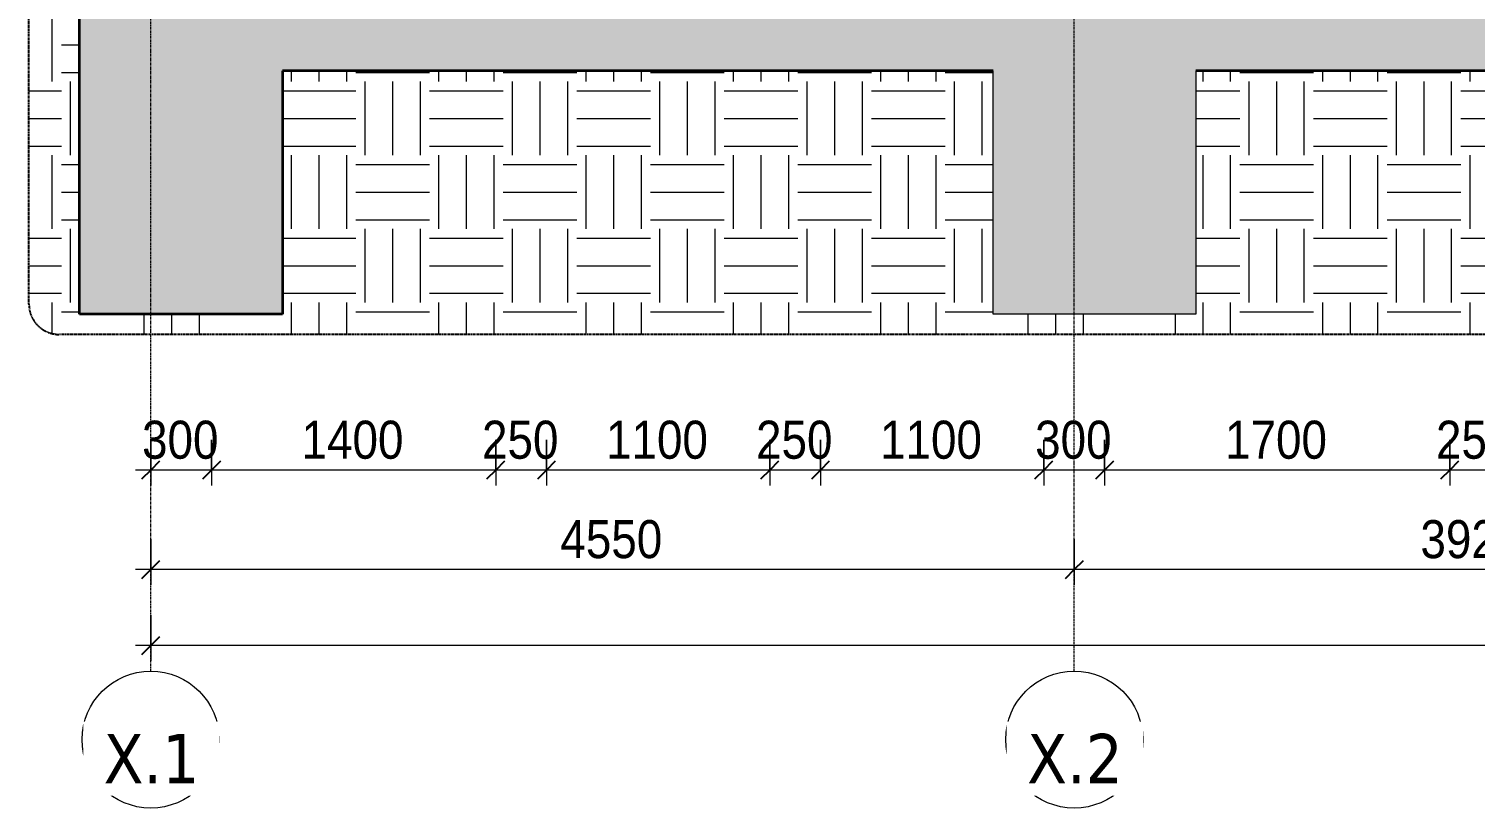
# Model space of a CAD drawing. Header units: millimetres. Extents: x 83532 to 228915, y -7302 to 22802.
# Drawn here: x 156406 to 163531, y -7134 to -3294 of the extents above; entities that cross this region are included whole.
import ezdxf

# ---------------------------------------------------------------- set-up
doc = ezdxf.new("R2010")
doc.units = ezdxf.units.MM
doc.linetypes.add('Grid Line', pattern=[22.225, 12.7, -3.175, 3.175, -3.175])
doc.linetypes.add('Hidden', pattern=[7.14375, 4.7625, -2.38125])
for name, color, linetype, lineweight in [('A-ANNO-DIMS', 211, 'Continuous', 9), ('A-ANNO-DIMS-75', 211, 'Continuous', 9), ('A-DETL-GENF', 92, 'Continuous', 18), ('A-DETL-GENF-1', 9, 'Continuous', 18), ('A-DETL-GENF-3', 92, 'Hidden', 25), ('A-DETL-MEDM', 33, 'Continuous', 35), ('A-DETL-THIN', 151, 'Continuous', 18), ('S-GRID-1', 1, 'Grid Line', 9), ('S-GRID-IDEN', 1, 'Continuous', 9)]:
    doc.layers.add(name, color=color, linetype=linetype, lineweight=lineweight)
doc.styles.add('Tahoma_B', font='tahomabd.ttf', dxfattribs={"height": 243.75})
doc.styles.add('UTM Avo', font='', dxfattribs={"width": 0.9, "height": 187.5})
doc.styles.get('UTM Avo').set_extended_font_data('UTM Avo')
doc.dimstyles.new('1_Dim_chi_tiet_2_5', dxfattribs={"dimscale": 304.8, "dimtxt": 187.368928, "dimasz": 0.295276, "dimexe": 0.246063, "dimexo": 0.0625, "dimgap": 0.024606, "dimtad": 1, "dimdec": 0, "dimrnd": 5, "dimzin": 0, "dimdsep": 46, "dimtxsty": 'UTM Avo', "dimblk1": 'OBLIQUE', "dimblk2": 'OBLIQUE', "dimsah": 1, "dimcen": 0.09, "dimdle": 0.246063, "dimazin": 0, "dimtfac": 1, "dimtdec": 4, "dimtix": 1, "dimtmove": 0, "dimatfit": 3, "dimfxl": 0.492126, "dimfxlon": 1, "dimtvp": 1, "dimtolj": 1, "dimtzin": 0, "dimarcsym": 2})

# ---------------------------------------------------------------- blocks, each defined once
blk = doc.blocks.new('BORDER VIEW - BORDER VIEW-3431294-TKCS_BỂ XLNT - MẶT CẮT 2')
at = {"layer": 'A-DETL-GENF-3'}
for p, q in [((85582.6, -4650), (85582.6, 1341.4)), ((101795.7, -4800), (85732.6, -4800))]:
    blk.add_line(p, q, dxfattribs=at)
blk.add_arc((85732.6, -4650), 150, 180, 270, dxfattribs=at)
blk = doc.blocks.new('Grid - M_Grid Head - Circle-353313-TKCS_BỂ XLNT - MẶT CẮT 2')
at = {"layer": 'S-GRID-IDEN'}
blk.add_circle((86182.6, -6796.7), 337.5, dxfattribs=at)
blk = doc.blocks.new('DIMBLOCK96-TKCS_BỂ XLNT - MẶT CẮT 2')
at = {"layer": 'A-ANNO-DIMS-75'}
for p, q in [((163406.1, -5318.6), (163406.1, -5543.6)), ((163406.1, -5468.6), (163406.1, -5318.6)), ((163656.1, -5318.6), (163656.1, -5543.6)), ((163656.1, -5468.6), (163656.1, -5318.6)), ((163656.1, -5468.6), (163406.1, -5468.6))]:
    blk.add_line(p, q, dxfattribs=at)
at = {"layer": 'A-ANNO-DIMS-75', "lineweight": 25}
for p, q in [((163406.1, -5468.6), (163361.1, -5513.6)), ((163406.1, -5468.6), (163451.1, -5423.6)), ((163656.1, -5468.6), (163611.1, -5513.6)), ((163656.1, -5468.6), (163701.1, -5423.6))]:
    blk.add_line(p, q, dxfattribs=at)
at = {"layer": 'A-ANNO-DIMS-75', "color": 0, "insert": (163338.5, -5225), "char_height": 187.5, "width": 462.177, "attachment_point": 1, "line_spacing_factor": 1.110334, "style": 'UTM Avo'}
blk.add_mtext('250', dxfattribs=at)
blk = doc.blocks.new('_Oblique')
at = {"color": 0, "linetype": 'ByBlock', "lineweight": -2}
blk.add_line((-0.5, -0.5), (0.5, 0.5), dxfattribs=at)
blk = doc.blocks.new('DIMBLOCK97-TKCS_BỂ XLNT - MẶT CẮT 2')
at = {"layer": 'A-ANNO-DIMS-75'}
for p, q in [((161706.1, -5318.6), (161706.1, -5543.6)), ((161706.1, -5468.6), (161706.1, -5318.6)), ((163406.1, -5318.6), (163406.1, -5543.6)), ((163406.1, -5468.6), (163406.1, -5318.6)), ((163406.1, -5468.6), (161706.1, -5468.6))]:
    blk.add_line(p, q, dxfattribs=at)
at = {"layer": 'A-ANNO-DIMS-75', "lineweight": 25}
for p, q in [((161706.1, -5468.6), (161661.1, -5513.6)), ((161706.1, -5468.6), (161751.1, -5423.6)), ((163406.1, -5468.6), (163361.1, -5513.6)), ((163406.1, -5468.6), (163451.1, -5423.6))]:
    blk.add_line(p, q, dxfattribs=at)
at = {"layer": 'A-ANNO-DIMS-75', "color": 0, "insert": (162299.4, -5225), "char_height": 187.5, "width": 616.236, "attachment_point": 1, "line_spacing_factor": 1.110334, "style": 'UTM Avo'}
blk.add_mtext('1700', dxfattribs=at)
blk = doc.blocks.new('DIMBLOCK98-TKCS_BỂ XLNT - MẶT CẮT 2')
at = {"layer": 'A-ANNO-DIMS-75'}
for p, q in [((161406.1, -5318.6), (161406.1, -5543.6)), ((161406.1, -5468.6), (161406.1, -5318.6)), ((161706.1, -5318.6), (161706.1, -5543.6)), ((161706.1, -5468.6), (161706.1, -5318.6)), ((161706.1, -5468.6), (161406.1, -5468.6))]:
    blk.add_line(p, q, dxfattribs=at)
at = {"layer": 'A-ANNO-DIMS-75', "lineweight": 25}
for p, q in [((161406.1, -5468.6), (161361.1, -5513.6)), ((161406.1, -5468.6), (161451.1, -5423.6)), ((161706.1, -5468.6), (161661.1, -5513.6)), ((161706.1, -5468.6), (161751.1, -5423.6))]:
    blk.add_line(p, q, dxfattribs=at)
at = {"layer": 'A-ANNO-DIMS-75', "color": 0, "insert": (161363.5, -5225), "char_height": 187.5, "width": 462.177, "attachment_point": 1, "line_spacing_factor": 1.110334, "style": 'UTM Avo'}
blk.add_mtext('300', dxfattribs=at)
blk = doc.blocks.new('DIMBLOCK99-TKCS_BỂ XLNT - MẶT CẮT 2')
at = {"layer": 'A-ANNO-DIMS-75'}
for p, q in [((160306.1, -5318.6), (160306.1, -5543.6)), ((160306.1, -5468.6), (160306.1, -5318.6)), ((161406.1, -5318.6), (161406.1, -5543.6)), ((161406.1, -5468.6), (161406.1, -5318.6)), ((161406.1, -5468.6), (160306.1, -5468.6))]:
    blk.add_line(p, q, dxfattribs=at)
at = {"layer": 'A-ANNO-DIMS-75', "lineweight": 25}
for p, q in [((160306.1, -5468.6), (160261.1, -5513.6)), ((160306.1, -5468.6), (160351.1, -5423.6)), ((161406.1, -5468.6), (161361.1, -5513.6)), ((161406.1, -5468.6), (161451.1, -5423.6))]:
    blk.add_line(p, q, dxfattribs=at)
at = {"layer": 'A-ANNO-DIMS-75', "color": 0, "insert": (160599.4, -5225), "char_height": 187.5, "width": 616.236, "attachment_point": 1, "line_spacing_factor": 1.110334, "style": 'UTM Avo'}
blk.add_mtext('1100', dxfattribs=at)
blk = doc.blocks.new('DIMBLOCK100-TKCS_BỂ XLNT - MẶT CẮT 2')
at = {"layer": 'A-ANNO-DIMS-75'}
for p, q in [((160056.1, -5318.6), (160056.1, -5543.6)), ((160056.1, -5468.6), (160056.1, -5318.6)), ((160306.1, -5318.6), (160306.1, -5543.6)), ((160306.1, -5468.6), (160306.1, -5318.6)), ((160306.1, -5468.6), (160056.1, -5468.6))]:
    blk.add_line(p, q, dxfattribs=at)
at = {"layer": 'A-ANNO-DIMS-75', "lineweight": 25}
for p, q in [((160056.1, -5468.6), (160011.1, -5513.6)), ((160056.1, -5468.6), (160101.1, -5423.6)), ((160306.1, -5468.6), (160261.1, -5513.6)), ((160306.1, -5468.6), (160351.1, -5423.6))]:
    blk.add_line(p, q, dxfattribs=at)
at = {"layer": 'A-ANNO-DIMS-75', "color": 0, "insert": (159988.5, -5225), "char_height": 187.5, "width": 462.177, "attachment_point": 1, "line_spacing_factor": 1.110334, "style": 'UTM Avo'}
blk.add_mtext('250', dxfattribs=at)
blk = doc.blocks.new('DIMBLOCK101-TKCS_BỂ XLNT - MẶT CẮT 2')
at = {"layer": 'A-ANNO-DIMS-75'}
for p, q in [((158956.1, -5318.6), (158956.1, -5543.6)), ((158956.1, -5468.6), (158956.1, -5318.6)), ((160056.1, -5318.6), (160056.1, -5543.6)), ((160056.1, -5468.6), (160056.1, -5318.6)), ((160056.1, -5468.6), (158956.1, -5468.6))]:
    blk.add_line(p, q, dxfattribs=at)
at = {"layer": 'A-ANNO-DIMS-75', "lineweight": 25}
for p, q in [((158956.1, -5468.6), (158911.1, -5513.6)), ((158956.1, -5468.6), (159001.1, -5423.6)), ((160056.1, -5468.6), (160011.1, -5513.6)), ((160056.1, -5468.6), (160101.1, -5423.6))]:
    blk.add_line(p, q, dxfattribs=at)
at = {"layer": 'A-ANNO-DIMS-75', "color": 0, "insert": (159249.4, -5225), "char_height": 187.5, "width": 616.236, "attachment_point": 1, "line_spacing_factor": 1.110334, "style": 'UTM Avo'}
blk.add_mtext('1100', dxfattribs=at)
blk = doc.blocks.new('DIMBLOCK102-TKCS_BỂ XLNT - MẶT CẮT 2')
at = {"layer": 'A-ANNO-DIMS-75'}
for p, q in [((158706.1, -5318.6), (158706.1, -5543.6)), ((158706.1, -5468.6), (158706.1, -5318.6)), ((158956.1, -5318.6), (158956.1, -5543.6)), ((158956.1, -5468.6), (158956.1, -5318.6)), ((158956.1, -5468.6), (158706.1, -5468.6))]:
    blk.add_line(p, q, dxfattribs=at)
at = {"layer": 'A-ANNO-DIMS-75', "lineweight": 25}
for p, q in [((158706.1, -5468.6), (158661.1, -5513.6)), ((158706.1, -5468.6), (158751.1, -5423.6)), ((158956.1, -5468.6), (158911.1, -5513.6)), ((158956.1, -5468.6), (159001.1, -5423.6))]:
    blk.add_line(p, q, dxfattribs=at)
at = {"layer": 'A-ANNO-DIMS-75', "color": 0, "insert": (158638.5, -5225), "char_height": 187.5, "width": 462.177, "attachment_point": 1, "line_spacing_factor": 1.110334, "style": 'UTM Avo'}
blk.add_mtext('250', dxfattribs=at)
blk = doc.blocks.new('DIMBLOCK103-TKCS_BỂ XLNT - MẶT CẮT 2')
at = {"layer": 'A-ANNO-DIMS-75'}
for p, q in [((157306.1, -5318.6), (157306.1, -5543.6)), ((157306.1, -5468.6), (157306.1, -5318.6)), ((158706.1, -5318.6), (158706.1, -5543.6)), ((158706.1, -5468.6), (158706.1, -5318.6)), ((158706.1, -5468.6), (157306.1, -5468.6))]:
    blk.add_line(p, q, dxfattribs=at)
at = {"layer": 'A-ANNO-DIMS-75', "lineweight": 25}
for p, q in [((157306.1, -5468.6), (157261.1, -5513.6)), ((157306.1, -5468.6), (157351.1, -5423.6)), ((158706.1, -5468.6), (158661.1, -5513.6)), ((158706.1, -5468.6), (158751.1, -5423.6))]:
    blk.add_line(p, q, dxfattribs=at)
at = {"layer": 'A-ANNO-DIMS-75', "color": 0, "insert": (157749.4, -5225), "char_height": 187.5, "width": 616.236, "attachment_point": 1, "line_spacing_factor": 1.110334, "style": 'UTM Avo'}
blk.add_mtext('1400', dxfattribs=at)
blk = doc.blocks.new('DIMBLOCK104-TKCS_BỂ XLNT - MẶT CẮT 2')
at = {"layer": 'A-ANNO-DIMS-75'}
for p, q in [((157006.1, -5318.6), (157006.1, -5543.6)), ((157006.1, -5468.6), (157006.1, -5318.6)), ((157306.1, -5318.6), (157306.1, -5543.6)), ((157306.1, -5468.6), (157306.1, -5318.6)), ((157306.1, -5468.6), (156931.1, -5468.6))]:
    blk.add_line(p, q, dxfattribs=at)
at = {"layer": 'A-ANNO-DIMS-75', "lineweight": 25}
for p, q in [((157006.1, -5468.6), (156961.1, -5513.6)), ((157006.1, -5468.6), (157051.1, -5423.6)), ((157306.1, -5468.6), (157261.1, -5513.6)), ((157306.1, -5468.6), (157351.1, -5423.6))]:
    blk.add_line(p, q, dxfattribs=at)
at = {"layer": 'A-ANNO-DIMS-75', "color": 0, "insert": (156963.5, -5225), "char_height": 187.5, "width": 462.177, "attachment_point": 1, "line_spacing_factor": 1.110334, "style": 'UTM Avo'}
blk.add_mtext('300', dxfattribs=at)
blk = doc.blocks.new('DIMBLOCK105-TKCS_BỂ XLNT - MẶT CẮT 2')
at = {"layer": 'A-ANNO-DIMS-75'}
for p, q in [((157006.1, -6183.6), (157006.1, -6408.6)), ((157006.1, -6333.6), (157006.1, -6183.6)), ((172156.1, -6183.6), (172156.1, -6408.6)), ((172156.1, -6333.6), (172156.1, -6183.6)), ((172231.1, -6333.6), (156931.1, -6333.6))]:
    blk.add_line(p, q, dxfattribs=at)
at = {"layer": 'A-ANNO-DIMS-75', "lineweight": 25}
for p, q in [((157006.1, -6333.6), (156961.1, -6378.6)), ((157006.1, -6333.6), (157051.1, -6288.6)), ((172156.1, -6333.6), (172111.1, -6378.6)), ((172156.1, -6333.6), (172201.1, -6288.6))]:
    blk.add_line(p, q, dxfattribs=at)
at = {"layer": 'A-ANNO-DIMS-75', "color": 0, "insert": (164260.2, -6090), "char_height": 187.5, "width": 770.294, "attachment_point": 1, "line_spacing_factor": 1.110334, "style": 'UTM Avo'}
blk.add_mtext('15150', dxfattribs=at)
blk = doc.blocks.new('DIMBLOCK109-TKCS_BỂ XLNT - MẶT CẮT 2')
at = {"layer": 'A-ANNO-DIMS-75'}
for p, q in [((161556.1, -5808.6), (161556.1, -6033.6)), ((161556.1, -5958.6), (161556.1, -5808.6)), ((165481.1, -5808.6), (165481.1, -6033.6)), ((165481.1, -5958.6), (165481.1, -5808.6)), ((165481.1, -5958.6), (161556.1, -5958.6))]:
    blk.add_line(p, q, dxfattribs=at)
at = {"layer": 'A-ANNO-DIMS-75', "lineweight": 25}
for p, q in [((161556.1, -5958.6), (161601.1, -5913.6)), ((165481.1, -5958.6), (165526.1, -5913.6)), ((161556.1, -5958.6), (161511.1, -6003.6)), ((165481.1, -5958.6), (165436.1, -6003.6))]:
    blk.add_line(p, q, dxfattribs=at)
at = {"layer": 'A-ANNO-DIMS-75', "color": 0, "insert": (163261.9, -5715), "char_height": 187.5, "width": 616.236, "attachment_point": 1, "line_spacing_factor": 1.110334, "style": 'UTM Avo'}
blk.add_mtext('3925', dxfattribs=at)
blk = doc.blocks.new('DIMBLOCK110-TKCS_BỂ XLNT - MẶT CẮT 2')
at = {"layer": 'A-ANNO-DIMS-75'}
for p, q in [((157006.1, -5808.6), (157006.1, -6033.6)), ((157006.1, -5958.6), (157006.1, -5808.6)), ((161556.1, -5808.6), (161556.1, -6033.6)), ((161556.1, -5958.6), (161556.1, -5808.6)), ((161556.1, -5958.6), (156931.1, -5958.6))]:
    blk.add_line(p, q, dxfattribs=at)
at = {"layer": 'A-ANNO-DIMS-75', "lineweight": 25}
for p, q in [((157006.1, -5958.6), (157051.1, -5913.6)), ((161556.1, -5958.6), (161601.1, -5913.6)), ((157006.1, -5958.6), (156961.1, -6003.6)), ((161556.1, -5958.6), (161511.1, -6003.6))]:
    blk.add_line(p, q, dxfattribs=at)
at = {"layer": 'A-ANNO-DIMS-75', "color": 0, "insert": (159024.4, -5715), "char_height": 187.5, "width": 616.236, "attachment_point": 1, "line_spacing_factor": 1.110334, "style": 'UTM Avo'}
blk.add_mtext('4550', dxfattribs=at)

msp = doc.modelspace()

# ---------------------------------------------------------------- hatches: boundary and pattern name
at = {"layer": 'A-DETL-GENF-1'}
h = msp.add_hatch(dxfattribs=at)
h.set_pattern_fill('FP_17', color=256, style=0, pattern_type=2)
h.set_pattern_definition([(50, (167815.5, 15725), (546.553, -47.817), [57.15, -628.65]), (355, (167815.5, 15725), (-105.728, 573.17), [45.72, -502.92]), (100.451, (167861.04, 15721), (440.828, 525.35), [48.57, -534.27]), (46.184, (167815.5, 15877.4), (813.237, -126.128), [85.725, -942.975]), (96.636, (167883.3, 15866.9), (712.207, 742.283), [72.855, -801.405]), (351.184, (167815.5, 15877.4), (712.215, 742.276), [68.58, -754.38]), (21, (167891.7, 15839.3), (454.843, -306.796), [57.15, -628.65]), (326, (167891.7, 15839.3), (185.406, 552.564), [45.72, -502.92]), (71.451, (167929.6, 15813.73), (640.251, 245.764), [48.57, -534.27]), (37.5, (167815.5, 15725), (9.2664, 253.665), [5.029, -491.795, 5.029, -505.511, -504.825]), (37.5, (167815.5, 15725), (9.2664, 253.665), [-1007.364, 5.029, -499.796]), (7.5, (167815.5, 15725), (200.4594, 300.5414), [5.029, -286.055, 5.029, -480.365, -192.405]), (7.5, (167815.5, 15725), (200.4594, 300.5414), [-776.478, 5.029, -187.376]), (327.5, (167645.57, 15725), (406.7728, -17.1864), [5.029, -185.471, 5.029, -589.331, -788.67]), (327.5, (167645.57, 15725), (406.7728, -17.1864), [-784.86, 5.029, -783.641]), (317.5, (167569.37, 15725), (444.388, 76.2803), [5.029, -242.621, 5.029, -389.687, -560.07]), (317.5, (167569.37, 15725), (444.388, 76.2803), [-642.366, 5.029, -555.041]), (45, (167815.5, 15725), (-188.5854, 188.5854), []), (45, (167815.5, 16010.75), (-188.5854, 188.5854), [])])
h.paths.add_polyline_path([(171456.1, -4700), (172456.1, -4700), (172456.1, -3200), (172156.1, -3200), (172156.1, 600), (157006.1, 600), (157006.1, -3200), (156656.1, -3200), (156656.1, -4700), (157656.1, -4700), (157656.1, -3500), (161156.1, -3500), (161156.1, -4700), (162156.1, -4700), (162156.1, -3500), (165026.8, -3500), (165026.8, -4700), (166026.8, -4700), (166026.8, -3500), (168306.1, -3500), (168306.1, -4700), (169306.1, -4700), (169306.1, -3500), (171456.1, -3500), (171456.1, -4484.3)])
h.paths.add_polyline_path([(168306.1, -3200), (157306.1, -3200), (157306.1, 300), (171856.1, 300), (171856.1, -3200), (168856.1, -3200)])
h = msp.add_hatch(dxfattribs=at)
h.set_pattern_fill('FP_32', color=256, style=0, pattern_type=2)
h.set_pattern_definition([(0, (167815.5, 15725), (362.902, 362.902), [362.902, -362.902]), (0, (167815.5, 15861.1), (362.902, 362.902), [362.902, -362.902]), (0, (167815.5, 15997.18), (362.902, 362.902), [362.902, -362.902]), (90, (167860.86, 16042.54), (-362.902, 362.902), [362.902, -362.902]), (90, (167996.94, 16042.54), (-362.902, 362.902), [362.902, -362.902]), (90, (168133.03, 16042.54), (-362.902, 362.902), [362.902, -362.902])])
h.paths.add_polyline_path([(165724.8, -4800), (172619.3, -4800), (172658.1, -4794.9), (172694.3, -4779.9), (172725.4, -4756.1), (172749.2, -4725), (172764.2, -4688.8), (172769.3, -4650), (172769.3, 500), (172156.1, 500), (172156.1, -3200), (172456.1, -3200), (172456.1, -4700), (171456.1, -4700), (171456.1, -3500), (169306.1, -3500), (169306.1, -4700), (168306.1, -4700), (168306.1, -3500), (166026.8, -3500), (166026.8, -4700), (165026.8, -4700), (165026.8, -3500), (162156.1, -3500), (162156.1, -4700), (161156.1, -4700), (161156.1, -3500), (157656.1, -3500), (157656.1, -4700), (156656.1, -4700), (156656.1, -3200), (157006.1, -3200), (157006.1, 500), (156406.1, 500), (156406.1, -4650), (156411.2, -4688.8), (156426.2, -4725), (156450, -4756.1), (156481.1, -4779.9), (156517.3, -4794.9), (156556.2, -4800), (165706.4, -4800)])

# ---------------------------------------------------------------- linework, layer by layer
at = {"layer": 'A-DETL-MEDM'}
for p, q in [((156656.1, -4700), (156656.1, -3200)), ((161156.1, -3500), (157656.1, -3500)), ((157656.1, -3500), (157656.1, -4700)), ((165026.8, -3500), (162156.1, -3500)), ((157656.1, -4700), (156656.1, -4700))]:
    msp.add_line(p, q, dxfattribs=at)
at = {"layer": 'A-DETL-THIN'}
for p, q in [((161156.1, -4700), (161156.1, -3500)), ((162156.1, -3500), (162156.1, -4700)), ((162156.1, -4700), (161156.1, -4700))]:
    msp.add_line(p, q, dxfattribs=at)
at = {"layer": 'S-GRID-1'}
for p, q in [((157006.1, -4584.2), (157006.1, 401)), ((161556.1, -4584.2), (161556.1, 401)), ((157006.1, -6459.2), (157006.1, -4584.2)), ((161556.1, -6459.2), (161556.1, -4584.2))]:
    msp.add_line(p, q, dxfattribs=at)

# ---------------------------------------------------------------- block references
at = {"layer": 'A-DETL-GENF'}
msp.add_blockref('BORDER VIEW - BORDER VIEW-3431294-TKCS_BỂ XLNT - MẶT CẮT 2', (70823.6, 0), dxfattribs=at)
at = {"layer": 'S-GRID-IDEN'}
for p in [(70823.6, 0), (75373.6, 0)]:
    msp.add_blockref('Grid - M_Grid Head - Circle-353313-TKCS_BỂ XLNT - MẶT CẮT 2', p, dxfattribs=at)

# ---------------------------------------------------------------- dimensions: what is measured, and where the dimension line sits
at = {"layer": 'A-ANNO-DIMS'}
for base, p1, p2, override, picture, middle in [((157006.1, -5468.6), (157306.1, -5318.6), (157006.1, -5318.6), {"dimpost": '<>', "dimfxl": 300}, 'DIMBLOCK104-TKCS_BỂ XLNT - MẶT CẮT 2', (157156.1, -5364.1)), ((157306.1, -5468.6), (158706.1, -5318.6), (157306.1, -5318.6), {"dimpost": '<>', "dimfxl": 1400}, 'DIMBLOCK103-TKCS_BỂ XLNT - MẶT CẮT 2', (158006.1, -5364.1)), ((158706.1, -5468.6), (158956.1, -5318.6), (158706.1, -5318.6), {"dimpost": '<>', "dimfxl": 250}, 'DIMBLOCK102-TKCS_BỂ XLNT - MẶT CẮT 2', (158831.1, -5364.1)), ((158956.1, -5468.6), (160056.1, -5318.6), (158956.1, -5318.6), {"dimpost": '<>', "dimfxl": 1100}, 'DIMBLOCK101-TKCS_BỂ XLNT - MẶT CẮT 2', (159506.1, -5364.1)), ((160056.1, -5468.6), (160306.1, -5318.6), (160056.1, -5318.6), {"dimpost": '<>', "dimfxl": 250}, 'DIMBLOCK100-TKCS_BỂ XLNT - MẶT CẮT 2', (160181.1, -5364.1)), ((160306.1, -5468.6), (161406.1, -5318.6), (160306.1, -5318.6), {"dimpost": '<>', "dimfxl": 1100}, 'DIMBLOCK99-TKCS_BỂ XLNT - MẶT CẮT 2', (160856.1, -5364.1)), ((161406.1, -5468.6), (161706.1, -5318.6), (161406.1, -5318.6), {"dimpost": '<>', "dimfxl": 300}, 'DIMBLOCK98-TKCS_BỂ XLNT - MẶT CẮT 2', (161556.1, -5364.1)), ((161706.1, -5468.6), (163406.1, -5318.6), (161706.1, -5318.6), {"dimpost": '<>', "dimfxl": 1700}, 'DIMBLOCK97-TKCS_BỂ XLNT - MẶT CẮT 2', (162556.1, -5364.1)), ((163406.1, -5468.6), (163656.1, -5318.6), (163406.1, -5318.6), {"dimpost": '<>', "dimfxl": 250}, 'DIMBLOCK96-TKCS_BỂ XLNT - MẶT CẮT 2', (163531.1, -5364.1)), ((157006.1, -5958.6), (161556.1, -5808.6), (157006.1, -5808.6), {"dimpost": '<>', "dimfxl": 4550}, 'DIMBLOCK110-TKCS_BỂ XLNT - MẶT CẮT 2', (159281.1, -5854.1)), ((161556.1, -5958.6), (165481.1, -5808.6), (161556.1, -5808.6), {"dimpost": '<>', "dimfxl": 3925}, 'DIMBLOCK109-TKCS_BỂ XLNT - MẶT CẮT 2', (163518.6, -5854.1)), ((157006.1, -6333.6), (172156.1, -6183.6), (157006.1, -6183.6), {"dimpost": '<>', "dimfxl": 15150}, 'DIMBLOCK105-TKCS_BỂ XLNT - MẶT CẮT 2', (164581.1, -6229.1))]:
    dim = msp.add_linear_dim(base=base, p1=p1, p2=p2, dimstyle='1_Dim_chi_tiet_2_5', override=override, dxfattribs=at)
    dim.commit()
    dim.dimension.update_dxf_attribs({"geometry": picture, "text_midpoint": middle})

# ---------------------------------------------------------------- next in the draw order: texts
at = {"layer": 'S-GRID-IDEN', "char_height": 243.75, "width": 550.5, "attachment_point": 5, "line_spacing_factor": 0.996129, "style": 'Tahoma_B', "bg_fill": 3, "box_fill_scale": 1.25, "bg_fill_color": 256, "bg_fill_true_color": 13158600, "bg_fill_transparency": 0}
for s, insert in [('\\pt952.49944,1904.99888,2857.50075,3810.00019,4762.49962,5714.99906,6667.50094,7620.00037,8572.49981,9524.99925,10477.50113,11430.00056,12382.5,13334.99944,14287.49888,15240.00075,16192.50019,17144.99963,18097.49906,19050.00094,20002.50038,20954.99981,21907.49925,22860.00113,23812.50056,24765,25717.49944,26669.99887,27622.50075,28575.00019,29527.49963,30479.99906;X.1', (157009.6, -6890.4)), ('\\pt952.49944,1904.99888,2857.50075,3810.00019,4762.49962,5714.99906,6667.50094,7620.00037,8572.49981,9524.99925,10477.50113,11430.00056,12382.5,13334.99944,14287.49888,15240.00075,16192.50019,17144.99963,18097.49906,19050.00094,20002.50038,20954.99981,21907.49925,22860.00113,23812.50056,24765,25717.49944,26669.99887,27622.50075,28575.00019,29527.49963,30479.99906;X.2', (161559.6, -6890.4))]:
    msp.add_mtext(s, dxfattribs=dict(at, insert=insert))

doc.saveas('drawing.dxf')
